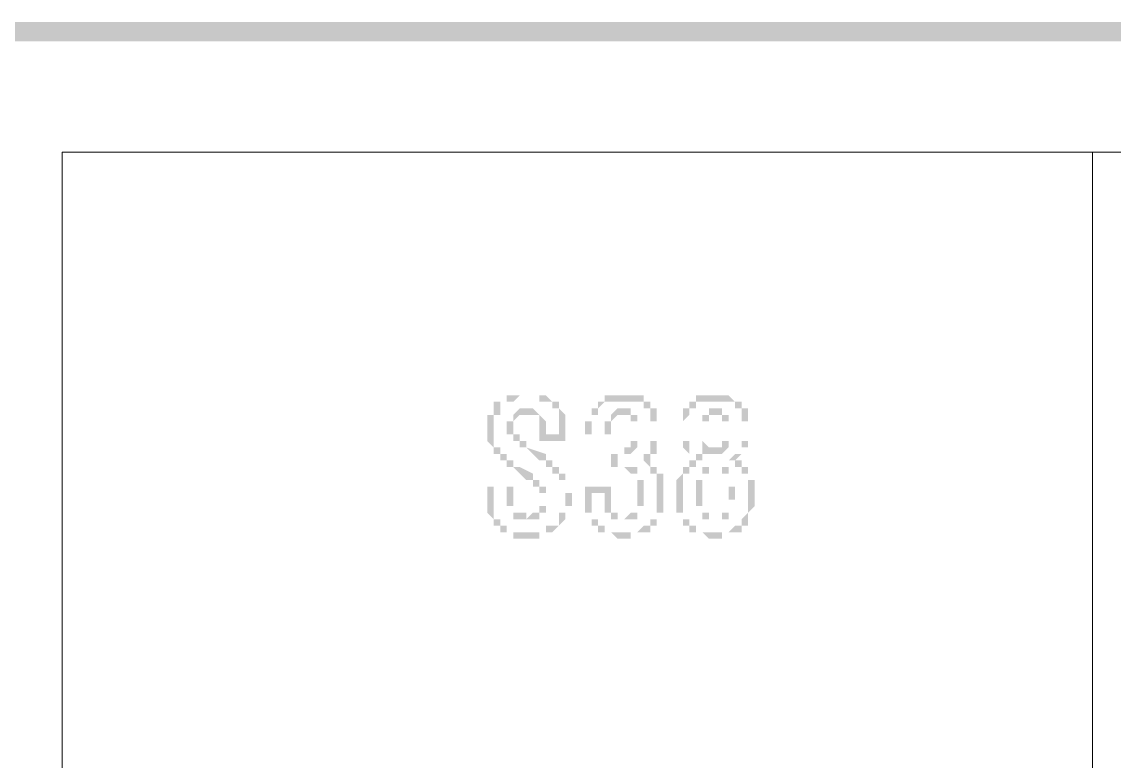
# Model space of a CAD drawing. Header units: millimetres. Extents: x 3.6 to 37.8, y 0.6 to 28.7.
# Drawn here: x 19.25 to 19.948, y 1.164 to 1.637 of the extents above; entities that cross this region are included whole.
import ezdxf

# ---------------------------------------------------------------- set-up
doc = ezdxf.new("R2010")
doc.units = ezdxf.units.MM
doc.layers.add('PDF_0', color=7, linetype='Continuous')

msp = doc.modelspace()

# ---------------------------------------------------------------- hatches: boundary and pattern name
at = {"layer": 'PDF_0', "transparency": 33554559}
h = msp.add_hatch(color=256, dxfattribs=at)
h.paths.add_polyline_path([(19.59344, 1.37332), (19.59344, 1.37332), (19.59344, 1.37749), (19.59344, 1.37749), (19.59344, 1.37749), (19.59344, 1.38166), (19.59344, 1.38166), (19.59344, 1.38166), (19.59344, 1.38166), (19.59344, 1.38583), (19.59344, 1.38583), (19.59344, 1.38583), (19.59344, 1.38583), (19.59344, 1.39), (19.59344, 1.39), (19.58927, 1.39), (19.58927, 1.39), (19.58927, 1.39), (19.58927, 1.39), (19.58927, 1.39417), (19.58927, 1.39417), (19.5851, 1.39417), (19.5851, 1.39417), (19.5851, 1.39417), (19.5851, 1.39417), (19.58093, 1.39417), (19.58093, 1.39417), (19.58093, 1.39834), (19.58093, 1.39834), (19.57676, 1.39834), (19.57676, 1.39834), (19.57676, 1.39834), (19.57259, 1.39834), (19.57259, 1.39834), (19.57259, 1.39834), (19.56842, 1.39834), (19.56842, 1.39834), (19.56842, 1.39834), (19.56842, 1.39834), (19.56425, 1.39417), (19.56425, 1.39417), (19.56425, 1.39417), (19.56425, 1.39417), (19.56008, 1.39417), (19.56008, 1.39417), (19.56008, 1.39417), (19.56008, 1.39417), (19.55591, 1.39417), (19.55591, 1.39), (19.55591, 1.39), (19.55591, 1.39), (19.55591, 1.39), (19.55591, 1.39), (19.55591, 1.39), (19.55591, 1.38583), (19.55174, 1.38583), (19.55174, 1.38583), (19.55174, 1.38583), (19.55174, 1.38166), (19.55174, 1.38166), (19.55174, 1.38166), (19.55174, 1.38166), (19.55174, 1.37749), (19.55174, 1.37749), (19.55174, 1.37749), (19.55174, 1.37332), (19.55174, 1.37332), (19.55174, 1.37332), (19.55174, 1.36915), (19.55174, 1.36915), (19.55174, 1.36915), (19.55174, 1.36915), (19.55174, 1.36498), (19.55174, 1.36498), (19.55591, 1.36498), (19.55591, 1.36498), (19.55591, 1.36498), (19.55591, 1.36498), (19.55591, 1.36081), (19.55591, 1.36081), (19.55591, 1.36081), (19.55591, 1.36081), (19.56008, 1.36081), (19.56008, 1.36081), (19.56008, 1.35664), (19.56008, 1.35664), (19.56425, 1.35664), (19.56425, 1.35664), (19.56425, 1.35247), (19.56842, 1.35247), (19.57676, 1.3483), (19.57676, 1.3483), (19.57676, 1.34413), (19.57676, 1.34413), (19.58093, 1.34413), (19.58093, 1.34413), (19.58093, 1.34413), (19.58093, 1.33996), (19.58093, 1.33996), (19.5851, 1.33996), (19.5851, 1.33996), (19.5851, 1.33996), (19.5851, 1.33996), (19.5851, 1.33579), (19.5851, 1.33579), (19.5851, 1.33579), (19.5851, 1.33579), (19.5851, 1.33162), (19.5851, 1.33162), (19.5851, 1.33162), (19.5851, 1.33162), (19.5851, 1.32745), (19.5851, 1.32745), (19.5851, 1.32745), (19.5851, 1.32745), (19.5851, 1.32328), (19.5851, 1.32328), (19.5851, 1.32328), (19.58093, 1.32328), (19.58093, 1.32328), (19.58093, 1.31911), (19.58093, 1.31911), (19.58093, 1.31911), (19.58093, 1.31911), (19.57676, 1.31911), (19.57676, 1.31911), (19.57676, 1.31911), (19.57676, 1.31911), (19.57259, 1.31911), (19.57259, 1.31911), (19.57259, 1.31911), (19.56842, 1.31911), (19.56842, 1.31911), (19.56842, 1.31911), (19.56842, 1.31911), (19.56425, 1.31911), (19.56425, 1.31911), (19.56425, 1.32328), (19.56425, 1.32328), (19.56425, 1.32328), (19.56425, 1.32328), (19.56425, 1.32328), (19.56425, 1.32745), (19.56008, 1.32745), (19.56008, 1.32745), (19.56008, 1.32745), (19.56008, 1.33162), (19.56008, 1.33162), (19.56008, 1.33162), (19.56008, 1.33162), (19.56008, 1.33579), (19.56008, 1.33996), (19.55174, 1.33996), (19.55174, 1.33579), (19.55174, 1.33579), (19.55174, 1.33579), (19.55174, 1.33579), (19.55174, 1.33579), (19.55174, 1.33162), (19.55174, 1.33162), (19.55174, 1.33162), (19.55174, 1.32745), (19.55174, 1.32745), (19.55174, 1.32745), (19.55174, 1.32328), (19.55174, 1.32328), (19.55174, 1.32328), (19.55174, 1.32328), (19.55174, 1.31911), (19.55174, 1.31911), (19.55174, 1.31911), (19.55591, 1.31911), (19.55591, 1.31911), (19.55591, 1.31494), (19.55591, 1.31494), (19.55591, 1.31494), (19.55591, 1.31494), (19.56008, 1.31494), (19.56008, 1.31494), (19.56008, 1.31494), (19.56008, 1.31077), (19.56008, 1.31077), (19.56425, 1.31077), (19.56425, 1.31077), (19.56425, 1.31077), (19.56425, 1.31077), (19.56842, 1.31077), (19.56842, 1.31077), (19.56842, 1.31077), (19.57259, 1.31077), (19.57259, 1.31077), (19.57259, 1.31077), (19.57259, 1.31077), (19.57676, 1.31077), (19.57676, 1.31077), (19.57676, 1.31077), (19.58093, 1.31077), (19.58093, 1.31077), (19.58093, 1.31077), (19.58093, 1.31077), (19.5851, 1.31077), (19.5851, 1.31077), (19.5851, 1.31494), (19.5851, 1.31494), (19.58927, 1.31494), (19.58927, 1.31494), (19.58927, 1.31494), (19.58927, 1.31494), (19.58927, 1.31494), (19.59344, 1.31494), (19.59344, 1.31911), (19.59344, 1.31911), (19.59344, 1.31911), (19.59344, 1.31911), (19.59344, 1.31911), (19.59344, 1.32328), (19.59761, 1.32328), (19.59761, 1.32328), (19.59761, 1.32328), (19.59761, 1.32745), (19.59761, 1.32745), (19.59761, 1.32745), (19.59761, 1.33162), (19.59761, 1.33162), (19.59761, 1.33162), (19.59761, 1.33579), (19.59761, 1.33579), (19.59761, 1.33579), (19.59761, 1.33579), (19.59761, 1.33996), (19.59761, 1.33996), (19.59761, 1.33996), (19.59761, 1.34413), (19.59344, 1.34413), (19.59344, 1.34413), (19.59344, 1.34413), (19.59344, 1.34413), (19.59344, 1.3483), (19.59344, 1.3483), (19.59344, 1.3483), (19.59344, 1.3483), (19.58927, 1.3483), (19.58927, 1.3483), (19.58927, 1.35247), (19.58927, 1.35247), (19.58927, 1.35247), (19.5851, 1.35247), (19.5851, 1.35247), (19.5851, 1.35664), (19.5851, 1.35664), (19.58093, 1.35664), (19.58093, 1.35664), (19.57259, 1.36498), (19.57259, 1.36498), (19.57259, 1.36498), (19.57259, 1.36498), (19.56842, 1.36498), (19.56842, 1.36498), (19.56842, 1.36498), (19.56842, 1.36915), (19.56425, 1.36915), (19.56425, 1.36915), (19.56425, 1.36915), (19.56425, 1.36915), (19.56425, 1.37332), (19.56425, 1.37332), (19.56425, 1.37332), (19.56008, 1.37332), (19.56008, 1.37749), (19.56008, 1.37749), (19.56008, 1.37749), (19.56008, 1.37749), (19.56008, 1.37749), (19.56008, 1.38166), (19.56008, 1.38166), (19.56008, 1.38166), (19.56425, 1.38166), (19.56425, 1.38583), (19.56425, 1.38583), (19.56425, 1.38583), (19.56425, 1.38583), (19.56425, 1.38583), (19.56842, 1.39), (19.56842, 1.39), (19.56842, 1.39), (19.56842, 1.39), (19.57259, 1.39), (19.57259, 1.39), (19.57259, 1.39), (19.57676, 1.39), (19.57676, 1.39), (19.57676, 1.39), (19.57676, 1.39), (19.58093, 1.38583), (19.58093, 1.38583), (19.58093, 1.38583), (19.58093, 1.38583), (19.58093, 1.38583), (19.58093, 1.38583), (19.5851, 1.38166), (19.5851, 1.38166), (19.5851, 1.38166), (19.5851, 1.38166), (19.5851, 1.38166), (19.5851, 1.37749), (19.5851, 1.37749), (19.5851, 1.37749), (19.5851, 1.37332), (19.5851, 1.37332)], flags=0)
h.paths.add_polyline_path([(19.59761, 1.36915), (19.58093, 1.36915), (19.58093, 1.37332), (19.58093, 1.37332), (19.58093, 1.37749), (19.58093, 1.37749), (19.58093, 1.37749), (19.58093, 1.38166), (19.58093, 1.38166), (19.58093, 1.38166), (19.58093, 1.38166), (19.58093, 1.38166), (19.58093, 1.38166), (19.58093, 1.38583), (19.57676, 1.38583), (19.57676, 1.38583), (19.57676, 1.38583), (19.57676, 1.38583), (19.57259, 1.38583), (19.57259, 1.38583), (19.57259, 1.38583), (19.57259, 1.38583), (19.56842, 1.38583), (19.56842, 1.38583), (19.56842, 1.38583), (19.56842, 1.38583), (19.56842, 1.38583), (19.56425, 1.38166), (19.56425, 1.38166), (19.56425, 1.38166), (19.56425, 1.38166), (19.56425, 1.37749), (19.56425, 1.37749), (19.56425, 1.37749), (19.56425, 1.37749), (19.56425, 1.37749), (19.56425, 1.37332), (19.56425, 1.37332), (19.56425, 1.37332), (19.56425, 1.37332), (19.56842, 1.37332), (19.56842, 1.36915), (19.56842, 1.36915), (19.56842, 1.36915), (19.56842, 1.36915), (19.57259, 1.36915), (19.57259, 1.36498), (19.57259, 1.36498), (19.57259, 1.36498), (19.57259, 1.36498), (19.57259, 1.36498), (19.5851, 1.36081), (19.5851, 1.35664), (19.5851, 1.35664), (19.5851, 1.35664), (19.58927, 1.35664), (19.58927, 1.35664), (19.58927, 1.35247), (19.58927, 1.35247), (19.59344, 1.35247), (19.59344, 1.35247), (19.59344, 1.35247), (19.59344, 1.35247), (19.59344, 1.3483), (19.59344, 1.3483), (19.59761, 1.3483), (19.59761, 1.3483), (19.59761, 1.3483), (19.59761, 1.3483), (19.59761, 1.34413), (19.59761, 1.34413), (19.59761, 1.34413), (19.59761, 1.34413), (19.59761, 1.33996), (19.59761, 1.33996), (19.59761, 1.33996), (19.59761, 1.33579), (19.60178, 1.33579), (19.60178, 1.33579), (19.60178, 1.33579), (19.60178, 1.33162), (19.60178, 1.33162), (19.60178, 1.33162), (19.60178, 1.32745), (19.59761, 1.32745), (19.59761, 1.32745), (19.59761, 1.32328), (19.59761, 1.32328), (19.59761, 1.32328), (19.59761, 1.32328), (19.59761, 1.31911), (19.59761, 1.31911), (19.59761, 1.31911), (19.59761, 1.31911), (19.59761, 1.31911), (19.59344, 1.31494), (19.59344, 1.31494), (19.59344, 1.31494), (19.59344, 1.31494), (19.59344, 1.31494), (19.59344, 1.31494), (19.58927, 1.31077), (19.58927, 1.31077), (19.58927, 1.31077), (19.58927, 1.31077), (19.5851, 1.31077), (19.5851, 1.31077), (19.5851, 1.31077), (19.5851, 1.31077), (19.58093, 1.31077), (19.58093, 1.3066), (19.58093, 1.3066), (19.58093, 1.3066), (19.57676, 1.3066), (19.57676, 1.3066), (19.57676, 1.3066), (19.57259, 1.3066), (19.57259, 1.3066), (19.57259, 1.3066), (19.56842, 1.3066), (19.56842, 1.3066), (19.56842, 1.3066), (19.56425, 1.3066), (19.56425, 1.3066), (19.56425, 1.31077), (19.56425, 1.31077), (19.56008, 1.31077), (19.56008, 1.31077), (19.56008, 1.31077), (19.56008, 1.31077), (19.55591, 1.31077), (19.55591, 1.31077), (19.55591, 1.31077), (19.55591, 1.31494), (19.55591, 1.31494), (19.55591, 1.31494), (19.55174, 1.31494), (19.55174, 1.31494), (19.55174, 1.31494), (19.55174, 1.31494), (19.55174, 1.31911), (19.55174, 1.31911), (19.55174, 1.31911), (19.55174, 1.31911), (19.54757, 1.32328), (19.54757, 1.32328), (19.54757, 1.32328), (19.54757, 1.32328), (19.54757, 1.32745), (19.54757, 1.32745), (19.54757, 1.32745), (19.54757, 1.32745), (19.54757, 1.33162), (19.54757, 1.33162), (19.54757, 1.33162), (19.54757, 1.33579), (19.54757, 1.33579), (19.54757, 1.33579), (19.54757, 1.33579), (19.54757, 1.33996), (19.54757, 1.33996), (19.54757, 1.33996), (19.56425, 1.33996), (19.56425, 1.33162), (19.56425, 1.33162), (19.56425, 1.33162), (19.56425, 1.32745), (19.56425, 1.32745), (19.56425, 1.32745), (19.56425, 1.32745), (19.56425, 1.32328), (19.56425, 1.32328), (19.56425, 1.32328), (19.56842, 1.32328), (19.56842, 1.32328), (19.56842, 1.32328), (19.56842, 1.32328), (19.57259, 1.32328), (19.57259, 1.31911), (19.57259, 1.31911), (19.57259, 1.31911), (19.57676, 1.32328), (19.57676, 1.32328), (19.57676, 1.32328), (19.57676, 1.32328), (19.58093, 1.32328), (19.58093, 1.32328), (19.58093, 1.32328), (19.58093, 1.32328), (19.58093, 1.32328), (19.58093, 1.32745), (19.58093, 1.32745), (19.5851, 1.32745), (19.5851, 1.33162), (19.5851, 1.33162), (19.5851, 1.33162), (19.5851, 1.33162), (19.5851, 1.33579), (19.5851, 1.33579), (19.58093, 1.33579), (19.58093, 1.33579), (19.58093, 1.33996), (19.58093, 1.33996), (19.58093, 1.33996), (19.58093, 1.33996), (19.58093, 1.33996), (19.58093, 1.33996), (19.57676, 1.33996), (19.57676, 1.34413), (19.57676, 1.34413), (19.57676, 1.34413), (19.57259, 1.34413), (19.57259, 1.34413), (19.56425, 1.35247), (19.56425, 1.35247), (19.56425, 1.35247), (19.56008, 1.35247), (19.56008, 1.35664), (19.56008, 1.35664), (19.56008, 1.35664), (19.55591, 1.35664), (19.55591, 1.35664), (19.55591, 1.36081), (19.55591, 1.36081), (19.55591, 1.36081), (19.55174, 1.36081), (19.55174, 1.36081), (19.55174, 1.36081), (19.55174, 1.36498), (19.55174, 1.36498), (19.55174, 1.36498), (19.55174, 1.36498), (19.55174, 1.36498), (19.54757, 1.36915), (19.54757, 1.36915), (19.54757, 1.36915), (19.54757, 1.36915), (19.54757, 1.37332), (19.54757, 1.37332), (19.54757, 1.37332), (19.54757, 1.37749), (19.54757, 1.37749), (19.54757, 1.37749), (19.54757, 1.37749), (19.54757, 1.38166), (19.54757, 1.38166), (19.54757, 1.38166), (19.54757, 1.38166), (19.54757, 1.38583), (19.55174, 1.38583), (19.55174, 1.38583), (19.55174, 1.38583), (19.55174, 1.39), (19.55174, 1.39), (19.55174, 1.39), (19.55174, 1.39), (19.55174, 1.39417), (19.55591, 1.39417), (19.55591, 1.39417), (19.55591, 1.39417), (19.55591, 1.39417), (19.55591, 1.39417), (19.56008, 1.39417), (19.56008, 1.39834), (19.56008, 1.39834), (19.56008, 1.39834), (19.56425, 1.39834), (19.56425, 1.39834), (19.56425, 1.39834), (19.56425, 1.39834), (19.56842, 1.39834), (19.56842, 1.39834), (19.56842, 1.39834), (19.56842, 1.39834), (19.57259, 1.39834), (19.57259, 1.39834), (19.57259, 1.39834), (19.57259, 1.39834), (19.57676, 1.39834), (19.57676, 1.39834), (19.57676, 1.39834), (19.58093, 1.39834), (19.58093, 1.39834), (19.58093, 1.39834), (19.58093, 1.39834), (19.5851, 1.39834), (19.5851, 1.39834), (19.5851, 1.39834), (19.5851, 1.39834), (19.58927, 1.39417), (19.58927, 1.39417), (19.58927, 1.39417), (19.58927, 1.39417), (19.58927, 1.39417), (19.59344, 1.39417), (19.59344, 1.39417), (19.59344, 1.39), (19.59344, 1.39), (19.59344, 1.39), (19.59344, 1.39), (19.59344, 1.39), (19.59761, 1.38583), (19.59761, 1.38583), (19.59761, 1.38583), (19.59761, 1.38583), (19.59761, 1.38166), (19.59761, 1.38166), (19.59761, 1.38166), (19.59761, 1.37749), (19.59761, 1.37749), (19.59761, 1.37749), (19.59761, 1.37749), (19.59761, 1.37332), (19.59761, 1.37332), (19.59761, 1.37332), (19.59761, 1.37332), (19.59761, 1.37332), (19.59761, 1.36915), (19.59761, 1.36915)], flags=0)
h = msp.add_hatch(color=256, dxfattribs=at)
h.paths.add_polyline_path([(19.64348, 1.35664), (19.64348, 1.35664), (19.64765, 1.35664), (19.64765, 1.35664), (19.64765, 1.36081), (19.64765, 1.36081), (19.64765, 1.36081), (19.65182, 1.36081), (19.65182, 1.36081), (19.65182, 1.36498), (19.65182, 1.36498), (19.65182, 1.36498), (19.65182, 1.36498), (19.65182, 1.36498), (19.65182, 1.36915), (19.65599, 1.36915), (19.65599, 1.36915), (19.65599, 1.36915), (19.65599, 1.37332), (19.65599, 1.37332), (19.65599, 1.37332), (19.65599, 1.37749), (19.65599, 1.37749), (19.65599, 1.37749), (19.65599, 1.37749), (19.65599, 1.38166), (19.65599, 1.38166), (19.65599, 1.38166), (19.65182, 1.38166), (19.65182, 1.38583), (19.65182, 1.38583), (19.65182, 1.38583), (19.65182, 1.38583), (19.65182, 1.39), (19.65182, 1.39), (19.65182, 1.39), (19.64765, 1.39), (19.64765, 1.39), (19.64765, 1.39), (19.64765, 1.39417), (19.64765, 1.39417), (19.64348, 1.39417), (19.64348, 1.39417), (19.64348, 1.39417), (19.64348, 1.39417), (19.63931, 1.39417), (19.63931, 1.39417), (19.63931, 1.39417), (19.63931, 1.39417), (19.63514, 1.39417), (19.63514, 1.39417), (19.63514, 1.39417), (19.63097, 1.39417), (19.63097, 1.39417), (19.63097, 1.39417), (19.6268, 1.39417), (19.6268, 1.39417), (19.6268, 1.39417), (19.6268, 1.39417), (19.62263, 1.39417), (19.62263, 1.39417), (19.62263, 1.39417), (19.62263, 1.39417), (19.61846, 1.39), (19.61846, 1.39), (19.61846, 1.39), (19.61846, 1.39), (19.61846, 1.39), (19.61846, 1.39), (19.61846, 1.38583), (19.61429, 1.38583), (19.61429, 1.38583), (19.61429, 1.38583), (19.61429, 1.38166), (19.61429, 1.38166), (19.61429, 1.38166), (19.61429, 1.38166), (19.61429, 1.37749), (19.61429, 1.37749), (19.61429, 1.37749), (19.61429, 1.37749), (19.61429, 1.37332), (19.62263, 1.37332), (19.62263, 1.37332), (19.62263, 1.37749), (19.62263, 1.37749), (19.62263, 1.37749), (19.62263, 1.38166), (19.62263, 1.38166), (19.6268, 1.38166), (19.6268, 1.38166), (19.6268, 1.38583), (19.6268, 1.38583), (19.6268, 1.38583), (19.6268, 1.38583), (19.6268, 1.38583), (19.6268, 1.38583), (19.63097, 1.39), (19.63097, 1.39), (19.63097, 1.39), (19.63514, 1.39), (19.63514, 1.39), (19.63514, 1.39), (19.63514, 1.39), (19.63931, 1.39), (19.63931, 1.39), (19.63931, 1.38583), (19.63931, 1.38583), (19.64348, 1.38583), (19.64348, 1.38583), (19.64348, 1.38583), (19.64348, 1.38583), (19.64348, 1.38583), (19.64348, 1.38166), (19.64348, 1.38166), (19.64348, 1.38166), (19.64348, 1.38166), (19.64348, 1.37749), (19.64348, 1.37749), (19.64348, 1.37749), (19.64348, 1.37332), (19.64348, 1.37332), (19.64348, 1.37332), (19.64348, 1.36915), (19.64348, 1.36915), (19.64348, 1.36915), (19.64348, 1.36915), (19.64348, 1.36498), (19.64348, 1.36498), (19.64348, 1.36498), (19.64348, 1.36498), (19.64348, 1.36498), (19.63931, 1.36081), (19.63931, 1.36081), (19.63931, 1.36081), (19.63931, 1.36081), (19.63931, 1.36081), (19.63514, 1.36081), (19.63514, 1.36081), (19.63514, 1.36081), (19.63097, 1.36081), (19.63097, 1.36081), (19.63097, 1.36081), (19.63097, 1.35247), (19.63097, 1.35247), (19.63097, 1.35247), (19.63514, 1.35247), (19.63514, 1.35247), (19.63514, 1.35247), (19.63514, 1.35247), (19.63931, 1.35247), (19.63931, 1.35247), (19.63931, 1.35247), (19.63931, 1.35247), (19.64348, 1.35247), (19.64348, 1.35247), (19.64348, 1.3483), (19.64348, 1.3483), (19.64348, 1.3483), (19.64348, 1.3483), (19.64348, 1.3483), (19.64348, 1.34413), (19.64348, 1.34413), (19.64765, 1.34413), (19.64765, 1.34413), (19.64765, 1.33996), (19.64765, 1.33996), (19.64765, 1.33996), (19.64765, 1.33579), (19.64765, 1.33579), (19.64765, 1.33579), (19.64765, 1.33162), (19.64765, 1.33162), (19.64765, 1.33162), (19.64765, 1.32745), (19.64765, 1.32745), (19.64348, 1.32745), (19.64348, 1.32745), (19.64348, 1.32328), (19.64348, 1.32328), (19.64348, 1.32328), (19.64348, 1.32328), (19.64348, 1.32328), (19.64348, 1.32328), (19.64348, 1.31911), (19.64348, 1.31911), (19.63931, 1.31911), (19.63931, 1.31911), (19.63931, 1.31911), (19.63931, 1.31911), (19.63514, 1.31911), (19.63514, 1.31911), (19.63514, 1.31911), (19.63514, 1.31911), (19.63097, 1.31911), (19.63097, 1.31911), (19.63097, 1.31911), (19.63097, 1.31911), (19.6268, 1.31911), (19.6268, 1.31911), (19.6268, 1.32328), (19.6268, 1.32328), (19.6268, 1.32328), (19.6268, 1.32328), (19.6268, 1.32328), (19.62263, 1.32328), (19.62263, 1.32745), (19.62263, 1.32745), (19.62263, 1.32745), (19.62263, 1.32745), (19.62263, 1.33162), (19.62263, 1.33162), (19.62263, 1.33162), (19.62263, 1.33579), (19.62263, 1.33579), (19.62263, 1.33579), (19.61429, 1.33579), (19.61429, 1.33579), (19.61429, 1.33162), (19.61429, 1.33162), (19.61429, 1.33162), (19.61429, 1.32745), (19.61429, 1.32745), (19.61429, 1.32745), (19.61429, 1.32745), (19.61429, 1.32328), (19.61429, 1.32328), (19.61429, 1.32328), (19.61429, 1.32328), (19.61429, 1.31911), (19.61429, 1.31911), (19.61846, 1.31911), (19.61846, 1.31911), (19.61846, 1.31911), (19.61846, 1.31494), (19.61846, 1.31494), (19.61846, 1.31494), (19.62263, 1.31494), (19.62263, 1.31494), (19.62263, 1.31494), (19.62263, 1.31494), (19.62263, 1.31077), (19.6268, 1.31077), (19.6268, 1.31077), (19.6268, 1.31077), (19.6268, 1.31077), (19.63097, 1.31077), (19.63097, 1.31077), (19.63097, 1.31077), (19.63514, 1.31077), (19.63514, 1.31077), (19.63514, 1.31077), (19.63514, 1.31077), (19.63931, 1.31077), (19.63931, 1.31077), (19.63931, 1.31077), (19.64348, 1.31077), (19.64348, 1.31077), (19.64348, 1.31077), (19.64348, 1.31077), (19.64765, 1.31494), (19.64765, 1.31494), (19.64765, 1.31494), (19.64765, 1.31494), (19.64765, 1.31494), (19.65182, 1.31494), (19.65182, 1.31494), (19.65182, 1.31911), (19.65182, 1.31911), (19.65182, 1.31911), (19.65182, 1.31911), (19.65182, 1.31911), (19.65599, 1.31911), (19.65599, 1.32328), (19.65599, 1.32328), (19.65599, 1.32328), (19.65599, 1.32328), (19.65599, 1.32745), (19.65599, 1.32745), (19.65599, 1.32745), (19.65599, 1.33162), (19.65599, 1.33162), (19.65599, 1.33162), (19.65599, 1.33579), (19.65599, 1.33579), (19.65599, 1.33579), (19.65599, 1.33579), (19.65599, 1.33996), (19.65599, 1.33996), (19.65599, 1.33996), (19.65599, 1.34413), (19.65599, 1.34413), (19.65599, 1.34413), (19.65599, 1.3483), (19.65599, 1.3483), (19.65599, 1.3483), (19.65599, 1.3483), (19.65182, 1.3483), (19.65182, 1.3483), (19.65182, 1.35247), (19.65182, 1.35247), (19.65182, 1.35247), (19.65182, 1.35247), (19.65182, 1.35247), (19.64765, 1.35664), (19.64765, 1.35664), (19.64765, 1.35664), (19.64765, 1.35664), (19.64348, 1.35664), (19.64348, 1.35664)], flags=0)
h.paths.add_polyline_path([(19.64765, 1.35664), (19.64765, 1.35664), (19.65182, 1.35664), (19.65182, 1.35664), (19.65182, 1.35664), (19.65182, 1.35664), (19.65182, 1.35247), (19.65599, 1.35247), (19.65599, 1.35247), (19.65599, 1.35247), (19.65599, 1.35247), (19.65599, 1.35247), (19.65599, 1.3483), (19.65599, 1.3483), (19.65599, 1.3483), (19.66016, 1.3483), (19.66016, 1.34413), (19.66016, 1.34413), (19.66016, 1.34413), (19.66016, 1.34413), (19.66016, 1.33996), (19.66016, 1.33996), (19.66016, 1.33996), (19.66016, 1.33579), (19.66016, 1.33579), (19.66016, 1.33579), (19.66016, 1.33162), (19.66016, 1.33162), (19.66016, 1.33162), (19.66016, 1.33162), (19.66016, 1.32745), (19.66016, 1.32745), (19.66016, 1.32745), (19.66016, 1.32328), (19.65599, 1.32328), (19.65599, 1.32328), (19.65599, 1.32328), (19.65599, 1.31911), (19.65599, 1.31911), (19.65599, 1.31911), (19.65599, 1.31911), (19.65599, 1.31911), (19.65599, 1.31494), (19.65182, 1.31494), (19.65182, 1.31494), (19.65182, 1.31494), (19.65182, 1.31494), (19.65182, 1.31494), (19.65182, 1.31077), (19.64765, 1.31077), (19.64765, 1.31077), (19.64765, 1.31077), (19.64765, 1.31077), (19.64765, 1.31077), (19.64348, 1.31077), (19.64348, 1.31077), (19.64348, 1.31077), (19.63931, 1.31077), (19.63931, 1.3066), (19.63931, 1.3066), (19.63931, 1.3066), (19.63514, 1.3066), (19.63514, 1.3066), (19.63514, 1.3066), (19.63097, 1.3066), (19.63097, 1.3066), (19.63097, 1.3066), (19.63097, 1.3066), (19.6268, 1.31077), (19.6268, 1.31077), (19.6268, 1.31077), (19.62263, 1.31077), (19.62263, 1.31077), (19.62263, 1.31077), (19.62263, 1.31077), (19.61846, 1.31077), (19.61846, 1.31077), (19.61846, 1.31077), (19.61846, 1.31494), (19.61846, 1.31494), (19.61846, 1.31494), (19.61429, 1.31494), (19.61429, 1.31494), (19.61429, 1.31494), (19.61429, 1.31911), (19.61429, 1.31911), (19.61429, 1.31911), (19.61429, 1.31911), (19.61429, 1.31911), (19.61429, 1.32328), (19.61012, 1.32328), (19.61012, 1.32328), (19.61012, 1.32328), (19.61012, 1.32745), (19.61012, 1.32745), (19.61012, 1.32745), (19.61012, 1.33162), (19.61012, 1.33162), (19.61012, 1.33162), (19.61012, 1.33579), (19.61012, 1.33579), (19.61012, 1.33579), (19.61012, 1.33579), (19.61012, 1.33579), (19.61012, 1.33996), (19.61012, 1.33996), (19.6268, 1.33996), (19.6268, 1.33579), (19.6268, 1.33579), (19.6268, 1.33579), (19.6268, 1.33162), (19.6268, 1.33162), (19.6268, 1.33162), (19.6268, 1.32745), (19.6268, 1.32745), (19.6268, 1.32745), (19.6268, 1.32745), (19.6268, 1.32745), (19.6268, 1.32328), (19.6268, 1.32328), (19.6268, 1.32328), (19.63097, 1.32328), (19.63097, 1.32328), (19.63097, 1.32328), (19.63097, 1.31911), (19.63097, 1.31911), (19.63514, 1.31911), (19.63514, 1.31911), (19.63514, 1.31911), (19.63514, 1.31911), (19.63931, 1.32328), (19.63931, 1.32328), (19.63931, 1.32328), (19.63931, 1.32328), (19.64348, 1.32328), (19.64348, 1.32328), (19.64348, 1.32328), (19.64348, 1.32745), (19.64348, 1.32745), (19.64348, 1.32745), (19.64348, 1.32745), (19.64348, 1.33162), (19.64348, 1.33162), (19.64348, 1.33162), (19.64348, 1.33162), (19.64348, 1.33579), (19.64348, 1.33579), (19.64348, 1.33996), (19.64348, 1.33996), (19.64348, 1.33996), (19.64348, 1.34413), (19.64348, 1.34413), (19.64348, 1.34413), (19.64348, 1.34413), (19.64348, 1.3483), (19.64348, 1.3483), (19.63931, 1.3483), (19.63931, 1.3483), (19.63931, 1.3483), (19.63931, 1.3483), (19.63931, 1.3483), (19.63931, 1.3483), (19.63514, 1.35247), (19.63514, 1.35247), (19.63514, 1.35247), (19.63097, 1.35247), (19.63097, 1.35247), (19.63097, 1.35247), (19.63097, 1.35247), (19.63097, 1.35247), (19.6268, 1.35247), (19.6268, 1.35247), (19.6268, 1.36081), (19.6268, 1.36081), (19.63097, 1.36081), (19.63097, 1.36081), (19.63514, 1.36081), (19.63514, 1.36081), (19.63514, 1.36498), (19.63514, 1.36498), (19.63931, 1.36498), (19.63931, 1.36498), (19.63931, 1.36498), (19.63931, 1.36498), (19.63931, 1.36498), (19.63931, 1.36498), (19.63931, 1.36915), (19.63931, 1.36915), (19.63931, 1.36915), (19.64348, 1.36915), (19.64348, 1.37332), (19.64348, 1.37332), (19.64348, 1.37332), (19.64348, 1.37332), (19.64348, 1.37749), (19.64348, 1.37749), (19.64348, 1.37749), (19.64348, 1.38166), (19.63931, 1.38166), (19.63931, 1.38166), (19.63931, 1.38166), (19.63931, 1.38583), (19.63931, 1.38583), (19.63931, 1.38583), (19.63931, 1.38583), (19.63931, 1.38583), (19.63514, 1.38583), (19.63514, 1.38583), (19.63514, 1.38583), (19.63097, 1.38583), (19.63097, 1.38583), (19.63097, 1.38583), (19.63097, 1.38583), (19.63097, 1.38583), (19.6268, 1.38166), (19.6268, 1.38166), (19.6268, 1.38166), (19.6268, 1.38166), (19.6268, 1.38166), (19.6268, 1.38166), (19.6268, 1.37749), (19.6268, 1.37749), (19.6268, 1.37749), (19.6268, 1.37332), (19.6268, 1.37332), (19.6268, 1.37332), (19.61012, 1.37332), (19.61012, 1.37332), (19.61012, 1.37749), (19.61012, 1.37749), (19.61012, 1.37749), (19.61012, 1.38166), (19.61012, 1.38166), (19.61012, 1.38166), (19.61429, 1.38166), (19.61429, 1.38583), (19.61429, 1.38583), (19.61429, 1.38583), (19.61429, 1.38583), (19.61429, 1.39), (19.61429, 1.39), (19.61429, 1.39), (19.61429, 1.39), (19.61846, 1.39), (19.61846, 1.39417), (19.61846, 1.39417), (19.61846, 1.39417), (19.61846, 1.39417), (19.61846, 1.39417), (19.61846, 1.39417), (19.62263, 1.39417), (19.62263, 1.39417), (19.62263, 1.39417), (19.62263, 1.39834), (19.6268, 1.39834), (19.6268, 1.39834), (19.6268, 1.39834), (19.6268, 1.39834), (19.63097, 1.39834), (19.63097, 1.39834), (19.63097, 1.39834), (19.63514, 1.39834), (19.63514, 1.39834), (19.63514, 1.39834), (19.63931, 1.39834), (19.63931, 1.39834), (19.63931, 1.39834), (19.63931, 1.39834), (19.64348, 1.39834), (19.64348, 1.39834), (19.64348, 1.39834), (19.64765, 1.39834), (19.64765, 1.39417), (19.64765, 1.39417), (19.64765, 1.39417), (19.64765, 1.39417), (19.65182, 1.39417), (19.65182, 1.39417), (19.65182, 1.39417), (19.65182, 1.39), (19.65182, 1.39), (19.65182, 1.39), (19.65599, 1.39), (19.65599, 1.39), (19.65599, 1.38583), (19.65599, 1.38583), (19.65599, 1.38583), (19.65599, 1.38583), (19.65599, 1.38166), (19.65599, 1.38166), (19.65599, 1.38166), (19.65599, 1.37749), (19.65599, 1.37749), (19.65599, 1.37749), (19.65599, 1.37749), (19.65599, 1.37332), (19.65599, 1.37332), (19.65599, 1.37332), (19.65599, 1.36915), (19.65599, 1.36915), (19.65599, 1.36915), (19.65599, 1.36915), (19.65599, 1.36498), (19.65599, 1.36498), (19.65599, 1.36498), (19.65599, 1.36498), (19.65599, 1.36498), (19.65599, 1.36081), (19.65182, 1.36081), (19.65182, 1.36081), (19.65182, 1.36081), (19.65182, 1.36081), (19.65182, 1.35664), (19.64765, 1.35664), (19.64765, 1.35664), (19.64765, 1.35664)], flags=0)
h = msp.add_hatch(color=256, dxfattribs=at)
h.paths.add_polyline_path([(19.69352, 1.35247), (19.69352, 1.35247), (19.69769, 1.35247), (19.69769, 1.35247), (19.69769, 1.35247), (19.69769, 1.35247), (19.69769, 1.35247), (19.70186, 1.35247), (19.70186, 1.35247), (19.70186, 1.3483), (19.70186, 1.3483), (19.70186, 1.3483), (19.70186, 1.3483), (19.70186, 1.3483), (19.70186, 1.34413), (19.70186, 1.34413), (19.70186, 1.34413), (19.70186, 1.34413), (19.70186, 1.33996), (19.70603, 1.33996), (19.70603, 1.33996), (19.70603, 1.33579), (19.70603, 1.33579), (19.70603, 1.33579), (19.70603, 1.33162), (19.70603, 1.33162), (19.70186, 1.33162), (19.70186, 1.32745), (19.70186, 1.32745), (19.70186, 1.32745), (19.70186, 1.32745), (19.70186, 1.32328), (19.70186, 1.32328), (19.70186, 1.32328), (19.70186, 1.32328), (19.70186, 1.32328), (19.70186, 1.32328), (19.70186, 1.31911), (19.69769, 1.31911), (19.69769, 1.31911), (19.69769, 1.31911), (19.69769, 1.31911), (19.69352, 1.31911), (19.69352, 1.31911), (19.69352, 1.31911), (19.69352, 1.31911), (19.68935, 1.31911), (19.68935, 1.31911), (19.68935, 1.31911), (19.68935, 1.31911), (19.68518, 1.31911), (19.68518, 1.31911), (19.68518, 1.32328), (19.68518, 1.32328), (19.68518, 1.32328), (19.68518, 1.32328), (19.68518, 1.32328), (19.68518, 1.32328), (19.68518, 1.32745), (19.68518, 1.32745), (19.68101, 1.32745), (19.68101, 1.33162), (19.68101, 1.33162), (19.68101, 1.33162), (19.68101, 1.33579), (19.68101, 1.33579), (19.68101, 1.33579), (19.68101, 1.33579), (19.68101, 1.33996), (19.68101, 1.33996), (19.68101, 1.33996), (19.68101, 1.34413), (19.68518, 1.34413), (19.68518, 1.34413), (19.68518, 1.3483), (19.68518, 1.3483), (19.68518, 1.3483), (19.68518, 1.3483), (19.68518, 1.3483), (19.68518, 1.3483), (19.68518, 1.35247), (19.68518, 1.35247), (19.68518, 1.35247), (19.68935, 1.35247), (19.68935, 1.35247), (19.68935, 1.35247), (19.68935, 1.35247), (19.69352, 1.35247), (19.69352, 1.35247)], flags=0)
h.paths.add_polyline_path([(19.70186, 1.35664), (19.70186, 1.35664), (19.70186, 1.35664), (19.70603, 1.36081), (19.70603, 1.36081), (19.70603, 1.36081), (19.70603, 1.36081), (19.70603, 1.36081), (19.7102, 1.36081), (19.7102, 1.36498), (19.7102, 1.36498), (19.7102, 1.36498), (19.7102, 1.36498), (19.7102, 1.36498), (19.7102, 1.36915), (19.7102, 1.36915), (19.7102, 1.36915), (19.71437, 1.36915), (19.71437, 1.37332), (19.71437, 1.37332), (19.71437, 1.37332), (19.71437, 1.37749), (19.71437, 1.37749), (19.71437, 1.37749), (19.71437, 1.37749), (19.71437, 1.38166), (19.71437, 1.38166), (19.7102, 1.38166), (19.7102, 1.38166), (19.7102, 1.38583), (19.7102, 1.38583), (19.7102, 1.38583), (19.7102, 1.38583), (19.7102, 1.39), (19.7102, 1.39), (19.7102, 1.39), (19.70603, 1.39), (19.70603, 1.39), (19.70603, 1.39), (19.70603, 1.39417), (19.70603, 1.39417), (19.70186, 1.39417), (19.70186, 1.39417), (19.70186, 1.39417), (19.70186, 1.39417), (19.69769, 1.39417), (19.69769, 1.39417), (19.69769, 1.39417), (19.69769, 1.39417), (19.69352, 1.39417), (19.69352, 1.39417), (19.69352, 1.39417), (19.68935, 1.39417), (19.68935, 1.39417), (19.68935, 1.39417), (19.68518, 1.39417), (19.68518, 1.39417), (19.68518, 1.39417), (19.68518, 1.39417), (19.68101, 1.39417), (19.68101, 1.39417), (19.68101, 1.39417), (19.68101, 1.39), (19.68101, 1.39), (19.67684, 1.39), (19.67684, 1.39), (19.67684, 1.39), (19.67684, 1.39), (19.67684, 1.38583), (19.67684, 1.38583), (19.67684, 1.38583), (19.67684, 1.38583), (19.67267, 1.38166), (19.67267, 1.38166), (19.67267, 1.38166), (19.67267, 1.38166), (19.67267, 1.37749), (19.67267, 1.37749), (19.67267, 1.37749), (19.67267, 1.37332), (19.67267, 1.37332), (19.67267, 1.37332), (19.67267, 1.36915), (19.67267, 1.36915), (19.67684, 1.36915), (19.67684, 1.36915), (19.67684, 1.36498), (19.67684, 1.36498), (19.67684, 1.36498), (19.67684, 1.36498), (19.67684, 1.36498), (19.67684, 1.36498), (19.67684, 1.36081), (19.68101, 1.36081), (19.68101, 1.36081), (19.68101, 1.36081), (19.68101, 1.36081), (19.68518, 1.36081), (19.68518, 1.35664), (19.68518, 1.35664), (19.68518, 1.35664), (19.68518, 1.35664), (19.68518, 1.35664), (19.68101, 1.35664), (19.68101, 1.35664), (19.68101, 1.35247), (19.68101, 1.35247), (19.67684, 1.35247), (19.67684, 1.35247), (19.67684, 1.35247), (19.67684, 1.35247), (19.67684, 1.3483), (19.67684, 1.3483), (19.67684, 1.3483), (19.67267, 1.3483), (19.67267, 1.3483), (19.67267, 1.34413), (19.67267, 1.34413), (19.67267, 1.34413), (19.67267, 1.34413), (19.67267, 1.33996), (19.67267, 1.33996), (19.67267, 1.33996), (19.67267, 1.33579), (19.67267, 1.33579), (19.67267, 1.33579), (19.67267, 1.33579), (19.67267, 1.33162), (19.67267, 1.33162), (19.67267, 1.33162), (19.67267, 1.32745), (19.67267, 1.32745), (19.67267, 1.32745), (19.67267, 1.32328), (19.67267, 1.32328), (19.67267, 1.32328), (19.67267, 1.32328), (19.67267, 1.31911), (19.67684, 1.31911), (19.67684, 1.31911), (19.67684, 1.31911), (19.67684, 1.31911), (19.67684, 1.31494), (19.67684, 1.31494), (19.67684, 1.31494), (19.67684, 1.31494), (19.68101, 1.31494), (19.68101, 1.31494), (19.68101, 1.31494), (19.68101, 1.31494), (19.68101, 1.31077), (19.68518, 1.31077), (19.68518, 1.31077), (19.68518, 1.31077), (19.68935, 1.31077), (19.68935, 1.31077), (19.68935, 1.31077), (19.68935, 1.31077), (19.69352, 1.31077), (19.69352, 1.31077), (19.69352, 1.31077), (19.69769, 1.31077), (19.69769, 1.31077), (19.69769, 1.31077), (19.69769, 1.31077), (19.70186, 1.31077), (19.70186, 1.31077), (19.70186, 1.31077), (19.70603, 1.31494), (19.70603, 1.31494), (19.70603, 1.31494), (19.70603, 1.31494), (19.70603, 1.31494), (19.7102, 1.31494), (19.7102, 1.31494), (19.7102, 1.31494), (19.7102, 1.31911), (19.7102, 1.31911), (19.7102, 1.31911), (19.7102, 1.31911), (19.7102, 1.31911), (19.71437, 1.32328), (19.71437, 1.32328), (19.71437, 1.32328), (19.71437, 1.32328), (19.71437, 1.32745), (19.71437, 1.32745), (19.71437, 1.32745), (19.71437, 1.33162), (19.71437, 1.33162), (19.71437, 1.33162), (19.71437, 1.33579), (19.71437, 1.33579), (19.71437, 1.33579), (19.71437, 1.33579), (19.71437, 1.33996), (19.71437, 1.33996), (19.71437, 1.33996), (19.71437, 1.34413), (19.71437, 1.34413), (19.71437, 1.34413), (19.71437, 1.34413), (19.71437, 1.3483), (19.71437, 1.3483), (19.7102, 1.3483), (19.7102, 1.3483), (19.7102, 1.3483), (19.7102, 1.35247), (19.7102, 1.35247), (19.7102, 1.35247), (19.7102, 1.35247), (19.70603, 1.35247), (19.70603, 1.35247), (19.70603, 1.35664), (19.70603, 1.35664), (19.70186, 1.35664), (19.70186, 1.35664), (19.70186, 1.35664), (19.70186, 1.35664)], flags=0)
h.paths.add_polyline_path([(19.69352, 1.39), (19.69352, 1.39), (19.69769, 1.39), (19.69769, 1.39), (19.69769, 1.39), (19.69769, 1.38583), (19.69769, 1.38583), (19.70186, 1.38583), (19.70186, 1.38583), (19.70186, 1.38583), (19.70186, 1.38583), (19.70186, 1.38166), (19.70186, 1.38166), (19.70186, 1.38166), (19.70186, 1.38166), (19.70186, 1.37749), (19.70186, 1.37749), (19.70186, 1.37749), (19.70186, 1.37332), (19.70186, 1.37332), (19.70186, 1.37332), (19.70186, 1.36915), (19.70186, 1.36915), (19.70186, 1.36915), (19.70186, 1.36915), (19.70186, 1.36498), (19.70186, 1.36498), (19.70186, 1.36498), (19.70186, 1.36498), (19.70186, 1.36498), (19.69769, 1.36081), (19.69769, 1.36081), (19.69769, 1.36081), (19.69769, 1.36081), (19.69352, 1.36081), (19.69352, 1.36081), (19.69352, 1.36081), (19.69352, 1.36081), (19.68935, 1.36081), (19.68935, 1.36081), (19.68935, 1.36081), (19.68935, 1.36081), (19.68518, 1.36081), (19.68518, 1.36498), (19.68518, 1.36498), (19.68518, 1.36498), (19.68518, 1.36498), (19.68518, 1.36498), (19.68518, 1.36915), (19.68518, 1.36915), (19.68518, 1.36915), (19.68518, 1.36915), (19.68518, 1.37332), (19.68518, 1.37332), (19.68518, 1.37332), (19.68518, 1.37749), (19.68518, 1.37749), (19.68518, 1.37749), (19.68518, 1.38166), (19.68518, 1.38166), (19.68518, 1.38166), (19.68518, 1.38166), (19.68518, 1.38583), (19.68518, 1.38583), (19.68518, 1.38583), (19.68518, 1.38583), (19.68518, 1.38583), (19.68935, 1.38583), (19.68935, 1.39), (19.68935, 1.39), (19.68935, 1.39), (19.69352, 1.39), (19.69352, 1.39)], flags=0)
h.paths.add_polyline_path([(19.69352, 1.35247), (19.69352, 1.35247), (19.68935, 1.35247), (19.68935, 1.35247), (19.68935, 1.3483), (19.68935, 1.3483), (19.68935, 1.3483), (19.68518, 1.3483), (19.68518, 1.3483), (19.68518, 1.3483), (19.68518, 1.34413), (19.68518, 1.34413), (19.68518, 1.34413), (19.68518, 1.34413), (19.68518, 1.33996), (19.68518, 1.33996), (19.68518, 1.33996), (19.68518, 1.33579), (19.68518, 1.33579), (19.68518, 1.33579), (19.68518, 1.33162), (19.68518, 1.33162), (19.68518, 1.33162), (19.68518, 1.32745), (19.68518, 1.32745), (19.68518, 1.32745), (19.68518, 1.32745), (19.68518, 1.32328), (19.68518, 1.32328), (19.68518, 1.32328), (19.68935, 1.32328), (19.68935, 1.32328), (19.68935, 1.32328), (19.68935, 1.32328), (19.68935, 1.31911), (19.69352, 1.31911), (19.69352, 1.31911), (19.69352, 1.31911), (19.69769, 1.31911), (19.69769, 1.32328), (19.69769, 1.32328), (19.69769, 1.32328), (19.69769, 1.32328), (19.69769, 1.32328), (19.70186, 1.32328), (19.70186, 1.32745), (19.70186, 1.32745), (19.70186, 1.32745), (19.70186, 1.32745), (19.70186, 1.32745), (19.70186, 1.33162), (19.70186, 1.33162), (19.70186, 1.33162), (19.70186, 1.33579), (19.70186, 1.33579), (19.70186, 1.33579), (19.70186, 1.33996), (19.70186, 1.33996), (19.70186, 1.33996), (19.70186, 1.34413), (19.70186, 1.34413), (19.70186, 1.34413), (19.70186, 1.3483), (19.70186, 1.3483), (19.69769, 1.3483), (19.69769, 1.3483), (19.69769, 1.3483), (19.69769, 1.3483), (19.69769, 1.35247), (19.69769, 1.35247), (19.69352, 1.35247), (19.69352, 1.35247), (19.69352, 1.35247)], flags=0)
h.paths.add_polyline_path([(19.70603, 1.35664), (19.70603, 1.35664), (19.70603, 1.35664), (19.70603, 1.35664), (19.7102, 1.35664), (19.7102, 1.35664), (19.7102, 1.35664), (19.7102, 1.35247), (19.71437, 1.35247), (19.71437, 1.35247), (19.71437, 1.35247), (19.71437, 1.35247), (19.71437, 1.3483), (19.71437, 1.3483), (19.71437, 1.3483), (19.71437, 1.3483), (19.71437, 1.3483), (19.71437, 1.34413), (19.71854, 1.34413), (19.71854, 1.34413), (19.71854, 1.33996), (19.71854, 1.33996), (19.71854, 1.33996), (19.71854, 1.33579), (19.71854, 1.33579), (19.71854, 1.33579), (19.71854, 1.33579), (19.71854, 1.33162), (19.71854, 1.33162), (19.71854, 1.33162), (19.71854, 1.32745), (19.71854, 1.32745), (19.71854, 1.32745), (19.71437, 1.32328), (19.71437, 1.32328), (19.71437, 1.32328), (19.71437, 1.32328), (19.71437, 1.31911), (19.71437, 1.31911), (19.71437, 1.31911), (19.71437, 1.31911), (19.71437, 1.31911), (19.71437, 1.31494), (19.7102, 1.31494), (19.7102, 1.31494), (19.7102, 1.31494), (19.7102, 1.31494), (19.7102, 1.31494), (19.7102, 1.31077), (19.7102, 1.31077), (19.70603, 1.31077), (19.70603, 1.31077), (19.70603, 1.31077), (19.70603, 1.31077), (19.70186, 1.31077), (19.70186, 1.31077), (19.70186, 1.31077), (19.70186, 1.31077), (19.69769, 1.31077), (19.69769, 1.3066), (19.69769, 1.3066), (19.69352, 1.3066), (19.69352, 1.3066), (19.69352, 1.3066), (19.69352, 1.3066), (19.68935, 1.3066), (19.68935, 1.3066), (19.68935, 1.3066), (19.68518, 1.31077), (19.68518, 1.31077), (19.68518, 1.31077), (19.68518, 1.31077), (19.68101, 1.31077), (19.68101, 1.31077), (19.68101, 1.31077), (19.68101, 1.31077), (19.67684, 1.31077), (19.67684, 1.31077), (19.67684, 1.31494), (19.67684, 1.31494), (19.67684, 1.31494), (19.67684, 1.31494), (19.67267, 1.31494), (19.67267, 1.31494), (19.67267, 1.31494), (19.67267, 1.31911), (19.67267, 1.31911), (19.67267, 1.31911), (19.67267, 1.31911), (19.67267, 1.32328), (19.67267, 1.32328), (19.6685, 1.32328), (19.6685, 1.32328), (19.6685, 1.32745), (19.6685, 1.32745), (19.6685, 1.32745), (19.6685, 1.33162), (19.6685, 1.33162), (19.6685, 1.33162), (19.6685, 1.33579), (19.6685, 1.33579), (19.6685, 1.33579), (19.6685, 1.33579), (19.6685, 1.33996), (19.6685, 1.33996), (19.6685, 1.33996), (19.6685, 1.34413), (19.6685, 1.34413), (19.6685, 1.34413), (19.6685, 1.34413), (19.67267, 1.3483), (19.67267, 1.3483), (19.67267, 1.3483), (19.67267, 1.3483), (19.67267, 1.3483), (19.67267, 1.3483), (19.67267, 1.35247), (19.67267, 1.35247), (19.67267, 1.35247), (19.67684, 1.35247), (19.67684, 1.35247), (19.67684, 1.35664), (19.67684, 1.35664), (19.67684, 1.35664), (19.68101, 1.35664), (19.68101, 1.35664), (19.68101, 1.35664), (19.68101, 1.35664), (19.68101, 1.35664), (19.68101, 1.36081), (19.67684, 1.36081), (19.67684, 1.36081), (19.67684, 1.36081), (19.67684, 1.36081), (19.67684, 1.36081), (19.67267, 1.36498), (19.67267, 1.36498), (19.67267, 1.36498), (19.67267, 1.36498), (19.67267, 1.36498), (19.67267, 1.36915), (19.67267, 1.36915), (19.67267, 1.36915), (19.67267, 1.36915), (19.67267, 1.37332), (19.67267, 1.37332), (19.67267, 1.37332), (19.67267, 1.37749), (19.67267, 1.37749), (19.67267, 1.37749), (19.67267, 1.37749), (19.67267, 1.38166), (19.67267, 1.38166), (19.67267, 1.38166), (19.67267, 1.38583), (19.67267, 1.38583), (19.67267, 1.38583), (19.67267, 1.38583), (19.67267, 1.39), (19.67267, 1.39), (19.67267, 1.39), (19.67684, 1.39), (19.67684, 1.39), (19.67684, 1.39417), (19.67684, 1.39417), (19.67684, 1.39417), (19.67684, 1.39417), (19.68101, 1.39417), (19.68101, 1.39417), (19.68101, 1.39417), (19.68101, 1.39417), (19.68101, 1.39834), (19.68518, 1.39834), (19.68518, 1.39834), (19.68518, 1.39834), (19.68935, 1.39834), (19.68935, 1.39834), (19.68935, 1.39834), (19.68935, 1.39834), (19.69352, 1.39834), (19.69352, 1.39834), (19.69352, 1.39834), (19.69769, 1.39834), (19.69769, 1.39834), (19.69769, 1.39834), (19.70186, 1.39834), (19.70186, 1.39834), (19.70186, 1.39834), (19.70186, 1.39834), (19.70603, 1.39417), (19.70603, 1.39417), (19.70603, 1.39417), (19.70603, 1.39417), (19.70603, 1.39417), (19.7102, 1.39417), (19.7102, 1.39417), (19.7102, 1.39417), (19.7102, 1.39), (19.7102, 1.39), (19.7102, 1.39), (19.71437, 1.39), (19.71437, 1.39), (19.71437, 1.38583), (19.71437, 1.38583), (19.71437, 1.38583), (19.71437, 1.38583), (19.71437, 1.38166), (19.71437, 1.38166), (19.71437, 1.38166), (19.71437, 1.37749), (19.71437, 1.37749), (19.71437, 1.37749), (19.71437, 1.37749), (19.71437, 1.37332), (19.71437, 1.37332), (19.71437, 1.37332), (19.71437, 1.36915), (19.71437, 1.36915), (19.71437, 1.36915), (19.71437, 1.36915), (19.71437, 1.36498), (19.71437, 1.36498), (19.71437, 1.36498), (19.71437, 1.36498), (19.7102, 1.36498), (19.7102, 1.36081), (19.7102, 1.36081), (19.7102, 1.36081), (19.7102, 1.36081), (19.7102, 1.36081), (19.70603, 1.35664), (19.70603, 1.35664), (19.70603, 1.35664), (19.70603, 1.35664)], flags=0)
h.paths.add_polyline_path([(19.69352, 1.38583), (19.69352, 1.38583), (19.68935, 1.38583), (19.68935, 1.38583), (19.68935, 1.38583), (19.68935, 1.38583), (19.68935, 1.38583), (19.68935, 1.38166), (19.68518, 1.38166), (19.68518, 1.38166), (19.68518, 1.38166), (19.68518, 1.37749), (19.68518, 1.37749), (19.68518, 1.37749), (19.68518, 1.37332), (19.68518, 1.37332), (19.68518, 1.37332), (19.68518, 1.37332), (19.68518, 1.36915), (19.68518, 1.36915), (19.68518, 1.36915), (19.68518, 1.36915), (19.68935, 1.36498), (19.68935, 1.36498), (19.68935, 1.36498), (19.68935, 1.36498), (19.68935, 1.36498), (19.68935, 1.36498), (19.68935, 1.36498), (19.69352, 1.36498), (19.69352, 1.36498), (19.69352, 1.36498), (19.69769, 1.36498), (19.69769, 1.36498), (19.69769, 1.36498), (19.69769, 1.36498), (19.69769, 1.36498), (19.69769, 1.36498), (19.69769, 1.36915), (19.70186, 1.36915), (19.70186, 1.36915), (19.70186, 1.36915), (19.70186, 1.37332), (19.70186, 1.37332), (19.70186, 1.37332), (19.70186, 1.37749), (19.70186, 1.37749), (19.70186, 1.37749), (19.70186, 1.38166), (19.70186, 1.38166), (19.69769, 1.38166), (19.69769, 1.38166), (19.69769, 1.38166), (19.69769, 1.38583), (19.69769, 1.38583), (19.69769, 1.38583), (19.69352, 1.38583), (19.69352, 1.38583), (19.69352, 1.38583)], flags=0)

# ---------------------------------------------------------------- linework, layer by layer
at = {"layer": 'PDF_0', "lineweight": 9}
msp.add_lwpolyline([(20.5893, 1.1159), (20.5893, 0.6739), (19.93464, 0.6739), (19.93464, 1.1159), (19.27581, 1.1159), (19.27581, 1.55373), (19.93464, 1.55373)], dxfattribs=at)
msp.add_lwpolyline([(19.93464, 1.55373), (20.5893, 1.55373), (20.5893, 1.1159), (19.93464, 1.1159)], close=True, dxfattribs=at)
at = {"layer": 'PDF_0', "transparency": 33554559}
for points in [[(3.56806, 1.63713), (3.56806, 1.62462), (37.76483, 1.63713)], [(3.56806, 1.62462), (37.76483, 1.63713), (37.76483, 1.62462)]]:
    msp.add_solid(points, dxfattribs=at)

doc.saveas('drawing.dxf')
